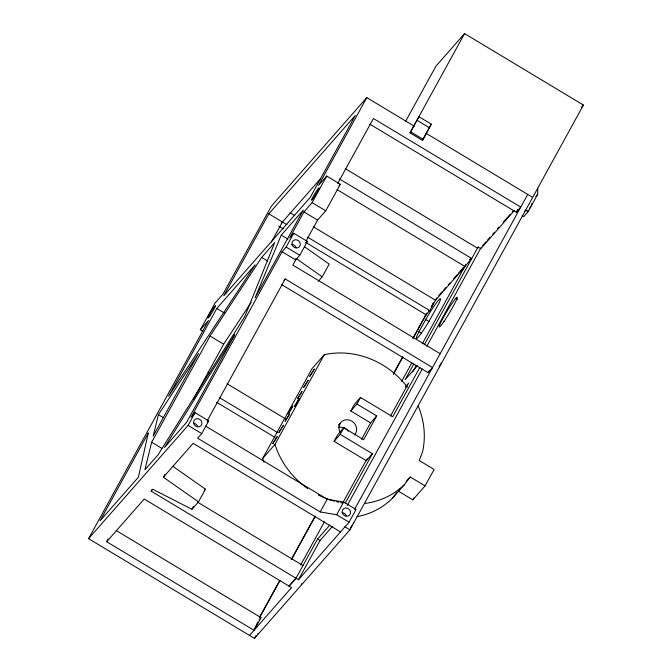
<?xml version="1.0" encoding="UTF-8"?>
<svg xmlns="http://www.w3.org/2000/svg" width="672" height="672" viewBox="0 0 672 672"><rect width="100%" height="100%" fill="white"/><g stroke="black" fill="none" stroke-linecap="round" stroke-linejoin="round"><path stroke-width="1.01" d="M522.026 215.704L523.673 216.695L528.158 211.588L537.676 194.275L537.743 188.168M151.662 442.218L144.917 469.787L157.97 454.936L244.902 316.268L274.722 242.567L261.668 257.418L210.042 336.034L151.662 442.218L161.876 448.367M158.416 414.658L153.174 436.069L198.517 353.581L158.416 414.658L163.523 417.724M257.46 623.087L256.477 625.128M281.249 235.141L255.058 297.797L303.274 210.084L281.249 235.141L288.061 239.24M410.004 132.863L418.891 116.701L431.273 124.144L423.2 139.381L422.386 140.305L410.004 132.863L464.579 33.6L583.43 105.067L349.936 529.805L254.47 638.4L88.57 538.642L208.496 320.502L200.34 329.784L202.894 331.313M418.967 331.64L417.682 334.303A23.192 1.949 -59 0 0 428.988 321.434L439.144 302.971A23.192 1.949 -59 0 0 427.837 315.832L418.967 331.64L421.445 333.136M200.34 329.784L214.931 303.232L223.087 293.95L271.32 206.228L366.778 97.633L414.431 126.294M216.796 308.465L168.571 396.186L255.142 264.844L216.796 308.465L224.448 313.076M268.825 213.822L223.768 295.772L310.254 197.383L355.312 115.433L268.825 213.822L286.936 224.708M116.357 530.645L260.988 617.618L254.008 630.319L106.68 541.724L108.175 539.003M271.429 242.046L282.442 222.012M193.469 399.151L223.658 344.224L251.194 302.299M440.16 353.699L292.832 265.104L295.688 259.913L299.762 255.268L307.381 241.416L293.765 233.226L286.146 247.078L282.072 251.723L191.016 417.346L195.09 412.709L208.715 420.899L201.734 433.591L197.652 438.236L320.216 511.938L336.68 514.744L349.062 522.186L356.042 509.485L343.661 502.043L327.197 499.237L205.523 426.073M306.256 240.685L317.579 220.088L325.735 210.806L340.326 184.262L326.71 176.072L312.119 202.625L303.954 211.898L289.682 237.871L293.765 233.226M366.778 97.633L318.553 185.354L326.71 176.072M349.062 522.186L298.477 579.734L151.15 491.14L152.141 489.325M88.57 538.642L188.11 425.401L195.09 412.709M151.15 491.14L152.779 489.283L191.957 509.292L198.484 501.875L163.388 477.212L164.884 474.499M207.152 420.958L285.214 278.956L432.541 367.542L428.056 372.649L281.627 284.6M337.705 183.481L373.414 118.516L520.741 207.11L516.256 212.218L369.827 124.16M191.957 509.292L193.452 506.579M405.779 121.036L435.935 66.175L464.579 33.6M198.484 501.875L205.464 489.174L172.931 466.326M318.301 281.257L322.216 276.805L329.196 264.104L304.366 246.666M422.386 140.305L431.273 124.144M264.046 462.185A79.733 72.131 41.3 0 1 262.727 458.363L312.077 368.584L324.316 354.665A79.733 72.131 41.3 0 1 407.375 387.173M262.727 458.363L274.966 444.436L324.316 354.665M334.093 441.319L340.208 434.364L372.406 453.718L366.282 460.681L334.093 441.319L337.714 434.742L343.829 427.778L363.636 439.698L376.706 415.918L356.899 404.006L350.784 410.97L370.591 422.881L376.706 415.918M350.784 410.97L354.396 404.384L360.52 397.429L392.708 416.783L419.824 367.458M340.208 434.364L343.829 427.778M356.899 404.006L360.52 397.429M259.518 617.232L279.804 580.331M291.253 559.516L315.143 516.046M393.389 373.716L402.62 356.933M413.078 337.907L426.712 313.11M259.829 617.215L279.98 580.574M291.564 559.499L315.235 516.44M393.364 374.329L402.931 356.924M413.003 338.604L426.098 314.782L305.718 242.39M425.284 315.706L429.769 310.607L436.75 297.906M320.216 511.938L327.197 499.237M361.544 439.337L370.591 422.881M254.47 638.4L255.982 635.645M300.67 565.009L324.4 521.85M401.638 381.36L411.734 362.998M422.335 343.711L465.78 264.684M295.999 578.239L289.078 586.11L295.999 578.239L317.554 539.036L329.868 525.034M413.708 364.132L405.132 379.722L417.455 365.711M424.292 344.87L478.237 246.75M298.477 579.734L320.057 540.481L332.354 526.495M412.65 372.036L416.178 365.618M426.77 346.366L481.219 247.321M343.14 502.219L366.316 460.068M390.491 416.086L408.626 383.099L405.224 386.963M336.68 514.744L343.661 502.043M366.282 460.681L367.231 458.951M345.29 503.042L372.406 453.718M347.273 505.411L422.285 368.978M428.056 372.649L429.005 370.919M516.256 212.218L517.684 209.622M354.572 509.376L527.722 194.418M397.967 490.888L412.826 499.825L413.826 497.994M412.826 499.825L425.065 485.898L434.095 469.468L419.236 460.538L422.596 451.626A79.733 72.131 41.3 0 0 418.169 405.896M431.71 306.356L433.171 303.106M255.36 627.043L255.94 626.069M254.218 628.824L254.772 627.984M338.814 424.822L340.024 423.746L338.797 425.141M357.025 516.676A79.733 72.131 41.3 0 0 392.288 498.406L396.707 492.559M392.288 498.406L404.527 484.487L410.206 476.969L425.065 485.898M469.879 259.585L470.257 259.106M281.215 223.406L319.973 179.315M338.974 185.808L340.326 184.262M306.02 242.962L307.381 241.416M283.937 280.409L285.214 278.956M207.354 422.444L208.715 420.899M106.68 541.724L144.211 499.027L291.539 587.622L249.522 635.418M163.388 477.212L193.166 443.335L340.494 531.93M204.162 490.661L205.464 489.174M581.381 107.394L583.43 105.067M438.824 295.546L442.294 291.606M443.68 290.027L445.754 287.666M448.526 284.508L449.912 282.937M453.617 278.72L457.061 274.806M458.438 273.235L463.764 267.17M482.588 245.767L486.007 241.878M487.368 240.316L490.106 237.208M492.845 234.1L494.214 232.537M497.633 228.648L499.002 227.094M503.32 222.18L510.191 214.368M512.249 212.024L513.618 210.462M465.268 266.33L435.481 300.216L313.303 226.75M514.416 210.42L480.766 248.699L478.288 247.212L477.473 248.144L345.215 168.613M535.752 196.468L537.676 194.275M524.404 211.562L525.689 210.101L528.158 211.588M259.148 619.71L260.988 617.618M398.647 490.115L400.008 488.569M406.123 481.606L410.206 476.969M317.554 539.036L320.057 540.481M417.169 120.389L429.551 127.84M426.124 133.316L532.678 197.392M410.819 131.93L423.2 139.381M339.503 178.996L471.761 258.527L464.822 266.423L337.067 189.596M312.119 202.625L325.735 210.806M455.792 298.301L457.439 299.292M303.954 211.898L317.579 220.088M289.951 212.705L294.445 215.401M307.6 237.14L429.769 310.607M278.771 226.187L283.265 228.892M425.62 319.553L428.921 321.535M286.146 247.078L299.762 255.268M282.072 251.723L295.688 259.913M261.668 257.418L267.624 261.005M210.042 336.034L223.658 344.224M208.144 372.372L209.941 373.456M227.01 383.72L285.407 418.832M219.4 397.572L277.788 432.684M216.628 402.284L275.016 437.396M188.11 425.401L201.734 433.591M344.98 526.823L349.936 529.805M197.711 502.244L302.98 565.547M295.68 258.166L322.216 276.805M531.93 203.465A5.074 0.428 -59 0 1 531.997 203.776M531.762 204.355A5.074 0.428 -59 0 1 531.376 205.17M530.846 206.161A5.074 0.428 -59 0 1 529.544 208.396M528.209 210.47A5.074 0.428 -59 0 1 527.201 211.823M470.576 258.812A5.074 0.428 -59 0 1 470.005 259.61M301.669 583.792A5.074 0.428 -59 0 1 301.224 584.346M353.522 522.581A5.074 0.428 -59 0 1 353.136 523.396M351.985 525.487A5.074 0.428 -59 0 1 350.616 527.713M257.981 633.536A5.074 0.428 -59 0 1 257.687 633.822M441.403 362.72A5.074 0.428 -59 0 1 439.186 366.761M257.771 622.196A5.074 0.428 -59 0 1 256.679 624.901M256.057 626.002A5.074 0.428 -59 0 1 255.377 627.136M433.6 302.803A5.074 0.428 -59 0 1 431.819 306.281M428.795 310.85A5.074 0.428 -59 0 1 428.434 310.817M291.858 244.398A4.351 3.931 41.3 0 1 296.041 247.649M193.502 423.301A4.351 3.931 41.3 0 1 197.686 426.552M342.073 512.644A4.351 3.931 41.3 0 1 346.248 515.886M404.527 484.487A79.733 72.131 41.3 0 1 365.182 503.404M342.611 502.992A79.733 72.131 41.3 0 1 340.603 502.639M338.604 502.228A79.733 72.131 41.3 0 1 336.613 501.774M334.631 501.262A79.733 72.131 41.3 0 1 332.674 500.716M331.708 500.422A79.733 72.131 41.3 0 1 318.326 494.995M307.675 488.586A79.733 72.131 41.3 0 1 274.966 444.436M340.309 432.516A9.282 8.392 41.3 0 1 342.325 421.067A9.282 8.392 41.3 0 1 354.312 423.192A9.282 8.392 41.3 0 1 354.396 435.019M338.528 427.333A9.282 8.392 41.3 0 1 346.643 429.484M347.239 430.03A9.282 8.392 41.3 0 1 348.289 431.248M272.798 443.612L277.276 436.481L272.798 443.612M278.972 432.39L283.441 425.258L278.972 432.39M285.138 421.168L289.615 414.036L285.138 421.168M287.902 413.885C291.791 409.937 296.587 398.353 287.902 413.885M294.428 406.459C298.318 402.511 303.114 390.928 294.428 406.459M297.478 398.723L301.955 391.591L297.478 398.723M303.652 387.5L308.12 380.369L303.652 387.5M309.817 376.278L314.294 369.146L309.817 376.278M148.26 433.121L138.39 477.212L100.044 520.842L148.26 433.121M234.746 334.732L186.53 422.453L164.497 447.51L234.746 334.732M444.032 321.359A17.396 1.462 -59 0 0 457.22 297.368A17.396 1.462 -59 0 0 443.285 317.713A17.396 1.462 -59 0 0 444.032 321.359M292.169 244.742A4.351 3.931 41.3 0 0 299.242 246.926A4.351 3.931 41.3 0 0 297.024 239.954A4.351 3.931 41.3 0 0 292.169 244.742M193.822 423.646A4.351 3.931 41.3 0 0 200.886 425.83A4.351 3.931 41.3 0 0 198.668 418.858A4.351 3.931 41.3 0 0 193.822 423.646M342.384 512.98A4.351 3.931 41.3 0 0 349.457 515.164A4.351 3.931 41.3 0 0 347.239 508.192A4.351 3.931 41.3 0 0 342.384 512.98M313.606 197.828A7.249 0.605 -59 0 0 319.099 187.832A7.249 0.605 -59 0 0 313.295 196.308A7.249 0.605 -59 0 0 313.606 197.828M209.983 315.706A7.249 0.605 -59 0 0 215.485 305.71A7.249 0.605 -59 0 0 209.672 314.185A7.249 0.605 -59 0 0 209.983 315.706"/></g></svg>
